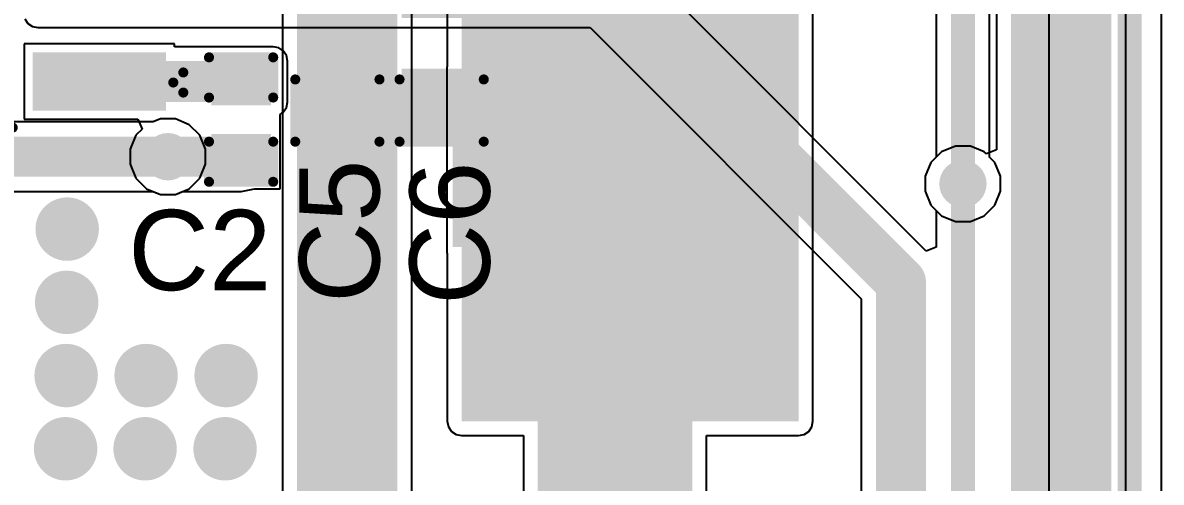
# Model space of a CAD drawing. Header units: millimetres. Extents: x 0 to 212, y 0 to 213.
# Drawn here: x 0.597 to 1.165, y 4.175 to 4.404 of the extents above; entities that cross this region are included whole.
import ezdxf

# ---------------------------------------------------------------- set-up
doc = ezdxf.new("R2010")
doc.units = ezdxf.units.MM
doc.header["$MEASUREMENT"] = 0
for name, color, linetype in [('BottomLayer', 5, 'Continuous'), ('BottomPaste', 16, 'Continuous'), ('BottomSolder', 6, 'Continuous'), ('TopLayer', 1, 'Continuous'), ('TopOverlay', 2, 'Continuous'), ('TopPaste', 8, 'Continuous'), ('TopSolder', 216, 'Continuous'), ('ViaHoleLayer', 16, 'Continuous')]:
    doc.layers.add(name, color=color, linetype=linetype)
doc.styles.add('Arial', font='', dxfattribs={"height": 0.2})
doc.styles.get('Arial').set_extended_font_data('Arial')

# ---------------------------------------------------------------- blocks, each defined once
blk = doc.blocks.new('C___0603_21')
at = {"layer": 'TopLayer'}
for points in [[(-0.015, 0.0175), (-0.015, -0.0175), (-0.045, -0.0175), (-0.045, 0.0175)], [(0.045, 0.0175), (0.045, -0.0175), (0.015, -0.0175), (0.015, 0.0175)]]:
    blk.add_hatch(color=1, dxfattribs=at).paths.add_polyline_path(points)
at = {"layer": 'TopPaste'}
for points in [[(-0.015, 0.0175), (-0.015, -0.0175), (-0.045, -0.0175), (-0.045, 0.0175)], [(0.045, 0.0175), (0.045, -0.0175), (0.015, -0.0175), (0.015, 0.0175)]]:
    blk.add_hatch(color=8, dxfattribs=at).paths.add_polyline_path(points)
at = {"layer": 'TopSolder'}
for points in [[(-0.01264, 0.01986), (-0.01264, -0.01986), (-0.04736, -0.01986), (-0.04736, 0.01986)], [(0.04736, 0.01986), (0.04736, -0.01986), (0.01264, -0.01986), (0.01264, 0.01986)]]:
    blk.add_hatch(color=216, dxfattribs=at).paths.add_polyline_path(points)
at = {"layer": 'TopOverlay', "const_width": 0.005}
for points in [[(-0.049, 0.021), (-0.049, -0.021)], [(-0.049, 0.021), (-0.018, 0.021)], [(0.018, 0.021), (0.049, 0.021)], [(0.049, 0.021), (0.049, -0.021)], [(-0.049, -0.021), (-0.018, -0.021)], [(0.018, -0.021), (0.049, -0.021)]]:
    blk.add_lwpolyline(points, dxfattribs=at)
at = {"layer": 'TopOverlay', "const_width": 0.0025}
for points in [[(-0.05025, 0.021, 1), (-0.04775, 0.021, 1)], [(-0.05025, 0.021, 1), (-0.04775, 0.021, 1)], [(-0.01925, 0.021, 1), (-0.01675, 0.021, 1)], [(0.01675, 0.021, 1), (0.01925, 0.021, 1)], [(0.04775, 0.021, 1), (0.05025, 0.021, 1)], [(0.04775, 0.021, 1), (0.05025, 0.021, 1)], [(-0.05025, -0.021, 1), (-0.04775, -0.021, 1)], [(-0.05025, -0.021, 1), (-0.04775, -0.021, 1)], [(-0.01925, -0.021, 1), (-0.01675, -0.021, 1)], [(0.01675, -0.021, 1), (0.01925, -0.021, 1)], [(0.04775, -0.021, 1), (0.05025, -0.021, 1)], [(0.04775, -0.021, 1), (0.05025, -0.021, 1)]]:
    blk.add_lwpolyline(points, format="xyb", close=True, dxfattribs=at)
blk = doc.blocks.new('8_SO_P____P___25')
at = {"layer": 'TopLayer'}
for points in [[(-0.13681, 0.08681), (-0.07579, 0.08681), (-0.07579, 0.06319), (-0.13681, 0.06319)], [(0.07579, 0.08681), (0.13681, 0.08681), (0.13681, 0.06319), (0.07579, 0.06319)], [(-0.04502, 0.04502), (0.04502, 0.04502), (0.04502, -0.04502), (-0.04502, -0.04502)], [(-0.13681, 0.03681), (-0.07579, 0.03681), (-0.07579, 0.01319), (-0.13681, 0.01319)], [(0.07579, 0.03681), (0.13681, 0.03681), (0.13681, 0.01319), (0.07579, 0.01319)], [(-0.13681, -0.01319), (-0.07579, -0.01319), (-0.07579, -0.03681), (-0.13681, -0.03681)], [(0.07579, -0.01319), (0.13681, -0.01319), (0.13681, -0.03681), (0.07579, -0.03681)], [(-0.13681, -0.06319), (-0.07579, -0.06319), (-0.07579, -0.08681), (-0.13681, -0.08681)], [(0.07579, -0.06319), (0.13681, -0.06319), (0.13681, -0.08681), (0.07579, -0.08681)]]:
    blk.add_hatch(color=1, dxfattribs=at).paths.add_polyline_path(points)
at = {"layer": 'TopPaste'}
for points in [[(-0.13681, 0.08681), (-0.07579, 0.08681), (-0.07579, 0.06319), (-0.13681, 0.06319)], [(0.07579, 0.08681), (0.13681, 0.08681), (0.13681, 0.06319), (0.07579, 0.06319)], [(-0.04502, 0.04502), (0.04502, 0.04502), (0.04502, -0.04502), (-0.04502, -0.04502)], [(-0.13681, 0.03681), (-0.07579, 0.03681), (-0.07579, 0.01319), (-0.13681, 0.01319)], [(0.07579, 0.03681), (0.13681, 0.03681), (0.13681, 0.01319), (0.07579, 0.01319)], [(-0.13681, -0.01319), (-0.07579, -0.01319), (-0.07579, -0.03681), (-0.13681, -0.03681)], [(0.07579, -0.01319), (0.13681, -0.01319), (0.13681, -0.03681), (0.07579, -0.03681)], [(-0.13681, -0.06319), (-0.07579, -0.06319), (-0.07579, -0.08681), (-0.13681, -0.08681)], [(0.07579, -0.06319), (0.13681, -0.06319), (0.13681, -0.08681), (0.07579, -0.08681)]]:
    blk.add_hatch(color=8, dxfattribs=at).paths.add_polyline_path(points)
at = {"layer": 'TopSolder'}
for points in [[(-0.13957, 0.08957), (-0.07303, 0.08957), (-0.07303, 0.06043), (-0.13957, 0.06043)], [(0.07303, 0.08957), (0.13957, 0.08957), (0.13957, 0.06043), (0.07303, 0.06043)], [(-0.04778, 0.04778), (0.04778, 0.04778), (0.04778, -0.04778), (-0.04778, -0.04778)], [(-0.13957, 0.03957), (-0.07303, 0.03957), (-0.07303, 0.01043), (-0.13957, 0.01043)], [(0.07303, 0.03957), (0.13957, 0.03957), (0.13957, 0.01043), (0.07303, 0.01043)], [(-0.13957, -0.01043), (-0.07303, -0.01043), (-0.07303, -0.03957), (-0.13957, -0.03957)], [(0.07303, -0.01043), (0.13957, -0.01043), (0.13957, -0.03957), (0.07303, -0.03957)], [(-0.13957, -0.06043), (-0.07303, -0.06043), (-0.07303, -0.08957), (-0.13957, -0.08957)], [(0.07303, -0.06043), (0.13957, -0.06043), (0.13957, -0.08957), (0.07303, -0.08957)]]:
    blk.add_hatch(color=216, dxfattribs=at).paths.add_polyline_path(points)
at = {"layer": 'TopOverlay', "const_width": 0.005}
for points in [[(0.07489, 0.098), (-0.06311, 0.098)], [(-0.14317, 0.07553), (-0.14817, 0.08053)], [(-0.14817, 0.08053), (-0.14817, 0.07053)], [(-0.14317, 0.07553), (-0.14817, 0.07053)], [(0.07489, -0.098), (-0.06311, -0.098)]]:
    blk.add_lwpolyline(points, dxfattribs=at)
at = {"layer": 'TopOverlay', "const_width": 0.0025}
for points in [[(-0.06436, 0.098, 1), (-0.06186, 0.098, 1)], [(0.07364, 0.098, 1), (0.07614, 0.098, 1)], [(-0.14942, 0.08053, 1), (-0.14692, 0.08053, 1)], [(-0.14942, 0.08053, 1), (-0.14692, 0.08053, 1)], [(-0.14442, 0.07553, 1), (-0.14192, 0.07553, 1)], [(-0.14442, 0.07553, 1), (-0.14192, 0.07553, 1)], [(-0.14942, 0.07053, 1), (-0.14692, 0.07053, 1)], [(-0.14942, 0.07053, 1), (-0.14692, 0.07053, 1)], [(-0.06436, -0.098, 1), (-0.06186, -0.098, 1)], [(0.07364, -0.098, 1), (0.07614, -0.098, 1)]]:
    blk.add_lwpolyline(points, format="xyb", close=True, dxfattribs=at)
blk = doc.blocks.new('SOT__223_B_32')
at = {"layer": 'BottomLayer'}
for points in [[(-0.12008, 0.15945), (-0.06102, 0.15945), (-0.06102, 0.08071), (-0.12008, 0.08071)], [(-0.02953, 0.15945), (0.02953, 0.15945), (0.02953, 0.08071), (-0.02953, 0.08071)], [(0.06102, 0.15945), (0.12008, 0.15945), (0.12008, 0.08071), (0.06102, 0.08071)], [(-0.0748, -0.08071), (0.0748, -0.08071), (0.0748, -0.15945), (-0.0748, -0.15945)]]:
    blk.add_hatch(color=5, dxfattribs=at).paths.add_polyline_path(points)
at = {"layer": 'BottomPaste'}
for points in [[(-0.12008, 0.15945), (-0.06102, 0.15945), (-0.06102, 0.08071), (-0.12008, 0.08071)], [(-0.02953, 0.15945), (0.02953, 0.15945), (0.02953, 0.08071), (-0.02953, 0.08071)], [(0.06102, 0.15945), (0.12008, 0.15945), (0.12008, 0.08071), (0.06102, 0.08071)], [(-0.0748, -0.08071), (0.0748, -0.08071), (0.0748, -0.15945), (-0.0748, -0.15945)]]:
    blk.add_hatch(color=16, dxfattribs=at).paths.add_polyline_path(points)
at = {"layer": 'BottomSolder'}
for points in [[(-0.12408, 0.16345), (-0.05702, 0.16345), (-0.05702, 0.07671), (-0.12408, 0.07671)], [(-0.03353, 0.16345), (0.03353, 0.16345), (0.03353, 0.07671), (-0.03353, 0.07671)], [(0.05702, 0.16345), (0.12408, 0.16345), (0.12408, 0.07671), (0.05702, 0.07671)], [(-0.0788, -0.07671), (0.0788, -0.07671), (0.0788, -0.16345), (-0.0788, -0.16345)]]:
    blk.add_hatch(color=6, dxfattribs=at).paths.add_polyline_path(points)
blk = doc.blocks.new('C___0603_63')
at = {"layer": 'TopLayer'}
for points in [[(-0.015, 0.0175), (-0.015, -0.0175), (-0.045, -0.0175), (-0.045, 0.0175)], [(0.045, 0.0175), (0.045, -0.0175), (0.015, -0.0175), (0.015, 0.0175)]]:
    blk.add_hatch(color=1, dxfattribs=at).paths.add_polyline_path(points)
at = {"layer": 'TopPaste'}
for points in [[(-0.015, 0.0175), (-0.015, -0.0175), (-0.045, -0.0175), (-0.045, 0.0175)], [(0.045, 0.0175), (0.045, -0.0175), (0.015, -0.0175), (0.015, 0.0175)]]:
    blk.add_hatch(color=8, dxfattribs=at).paths.add_polyline_path(points)
at = {"layer": 'TopSolder'}
for points in [[(-0.01264, 0.01986), (-0.01264, -0.01986), (-0.04736, -0.01986), (-0.04736, 0.01986)], [(0.04736, 0.01986), (0.04736, -0.01986), (0.01264, -0.01986), (0.01264, 0.01986)]]:
    blk.add_hatch(color=216, dxfattribs=at).paths.add_polyline_path(points)
at = {"layer": 'TopOverlay', "const_width": 0.005}
for points in [[(-0.049, 0.021), (-0.049, -0.021)], [(-0.049, 0.021), (-0.018, 0.021)], [(0.018, 0.021), (0.049, 0.021)], [(0.049, 0.021), (0.049, -0.021)], [(-0.049, -0.021), (-0.018, -0.021)], [(0.018, -0.021), (0.049, -0.021)]]:
    blk.add_lwpolyline(points, dxfattribs=at)
at = {"layer": 'TopOverlay', "const_width": 0.0025}
for points in [[(-0.05025, 0.021, 1), (-0.04775, 0.021, 1)], [(-0.05025, 0.021, 1), (-0.04775, 0.021, 1)], [(-0.01925, 0.021, 1), (-0.01675, 0.021, 1)], [(0.01675, 0.021, 1), (0.01925, 0.021, 1)], [(0.04775, 0.021, 1), (0.05025, 0.021, 1)], [(0.04775, 0.021, 1), (0.05025, 0.021, 1)], [(-0.05025, -0.021, 1), (-0.04775, -0.021, 1)], [(-0.05025, -0.021, 1), (-0.04775, -0.021, 1)], [(-0.01925, -0.021, 1), (-0.01675, -0.021, 1)], [(0.01675, -0.021, 1), (0.01925, -0.021, 1)], [(0.04775, -0.021, 1), (0.05025, -0.021, 1)], [(0.04775, -0.021, 1), (0.05025, -0.021, 1)]]:
    blk.add_lwpolyline(points, format="xyb", close=True, dxfattribs=at)
blk = doc.blocks.new('C___0402_67')
at = {"layer": 'TopLayer'}
for points in [[(-0.0275, -0.0125), (-0.0275, 0.0125), (-0.0095, 0.0125), (-0.0095, -0.0125)], [(0.0095, -0.0125), (0.0095, 0.0125), (0.0275, 0.0125), (0.0275, -0.0125)]]:
    blk.add_hatch(color=1, dxfattribs=at).paths.add_polyline_path(points)
at = {"layer": 'TopPaste'}
for points in [[(-0.0275, -0.0125), (-0.0275, 0.0125), (-0.0095, 0.0125), (-0.0095, -0.0125)], [(0.0095, -0.0125), (0.0095, 0.0125), (0.0275, 0.0125), (0.0275, -0.0125)]]:
    blk.add_hatch(color=8, dxfattribs=at).paths.add_polyline_path(points)
at = {"layer": 'TopSolder'}
for points in [[(-0.02986, -0.01486), (-0.02986, 0.01486), (-0.00714, 0.01486), (-0.00714, -0.01486)], [(0.00714, -0.01486), (0.00714, 0.01486), (0.02986, 0.01486), (0.02986, -0.01486)]]:
    blk.add_hatch(color=216, dxfattribs=at).paths.add_polyline_path(points)
at = {"layer": 'TopOverlay', "const_width": 0.005}
for points in [[(-0.031, 0.016), (-0.011, 0.016)], [(-0.031, 0.016), (-0.031, -0.016)], [(0.011, 0.016), (0.031, 0.016)], [(0.031, 0.016), (0.031, -0.016)], [(-0.031, -0.016), (-0.011, -0.016)], [(0.011, -0.016), (0.031, -0.016)]]:
    blk.add_lwpolyline(points, dxfattribs=at)
at = {"layer": 'TopOverlay', "const_width": 0.0025}
for points in [[(-0.03225, 0.016, 1), (-0.02975, 0.016, 1)], [(-0.03225, 0.016, 1), (-0.02975, 0.016, 1)], [(-0.01225, 0.016, 1), (-0.00975, 0.016, 1)], [(0.00975, 0.016, 1), (0.01225, 0.016, 1)], [(0.02975, 0.016, 1), (0.03225, 0.016, 1)], [(0.02975, 0.016, 1), (0.03225, 0.016, 1)], [(-0.03225, -0.016, 1), (-0.02975, -0.016, 1)], [(-0.03225, -0.016, 1), (-0.02975, -0.016, 1)], [(-0.01225, -0.016, 1), (-0.00975, -0.016, 1)], [(0.00975, -0.016, 1), (0.01225, -0.016, 1)], [(0.02975, -0.016, 1), (0.03225, -0.016, 1)], [(0.02975, -0.016, 1), (0.03225, -0.016, 1)]]:
    blk.add_lwpolyline(points, format="xyb", close=True, dxfattribs=at)

msp = doc.modelspace()

# ---------------------------------------------------------------- hatches: boundary and pattern name
at = {"layer": 'BottomLayer'}
for points in [[(0.81592, 4.2057), (0.984, 4.2057), (0.984, 4.509), (0.81592, 4.509)], [(0.85392, 3.9077), (0.93092, 3.9077), (0.93092, 4.2347), (0.85392, 4.2347)]]:
    msp.add_hatch(color=5, dxfattribs=at).paths.add_polyline_path(points)
h = msp.add_hatch(color=5, dxfattribs=at)
edge = h.paths.add_edge_path()
edge.add_arc((0.6695, 4.3375), 0.01181, 0, 360)
h = msp.add_hatch(color=5, dxfattribs=at)
edge = h.paths.add_edge_path()
edge.add_arc((1.06592, 4.324), 0.01181, 0, 360)
h = msp.add_hatch(color=5, dxfattribs=at)
edge = h.paths.add_edge_path()
edge.add_arc((0.61928, 4.30144), 0.01181, 0, 360)
h = msp.add_hatch(color=5, dxfattribs=at)
edge = h.paths.add_edge_path()
edge.add_arc((0.61902, 4.26496), 0.01181, 0, 360)
h = msp.add_hatch(color=5, dxfattribs=at)
edge = h.paths.add_edge_path()
edge.add_arc((0.61876, 4.22848), 0.01181, 0, 360)
h = msp.add_hatch(color=5, dxfattribs=at)
edge = h.paths.add_edge_path()
edge.add_arc((0.65864, 4.22848), 0.01181, 0, 360)
h = msp.add_hatch(color=5, dxfattribs=at)
edge = h.paths.add_edge_path()
edge.add_arc((0.69852, 4.22848), 0.01181, 0, 360)
h = msp.add_hatch(color=5, dxfattribs=at)
edge = h.paths.add_edge_path()
edge.add_arc((0.6185, 4.192), 0.01181, 0, 360)
h = msp.add_hatch(color=5, dxfattribs=at)
edge = h.paths.add_edge_path()
edge.add_arc((0.65812, 4.192), 0.01181, 0, 360)
h = msp.add_hatch(color=5, dxfattribs=at)
edge = h.paths.add_edge_path()
edge.add_arc((0.698, 4.192), 0.01181, 0, 360)
at = {"layer": 'BottomSolder'}
h = msp.add_hatch(color=6, dxfattribs=at)
edge = h.paths.add_edge_path()
edge.add_arc((0.61928, 4.30144), 0.01581, 0, 360)
h = msp.add_hatch(color=6, dxfattribs=at)
edge = h.paths.add_edge_path()
edge.add_arc((0.61902, 4.26496), 0.01581, 0, 360)
h = msp.add_hatch(color=6, dxfattribs=at)
edge = h.paths.add_edge_path()
edge.add_arc((0.61876, 4.22848), 0.01581, 0, 360)
h = msp.add_hatch(color=6, dxfattribs=at)
edge = h.paths.add_edge_path()
edge.add_arc((0.65864, 4.22848), 0.01581, 0, 360)
h = msp.add_hatch(color=6, dxfattribs=at)
edge = h.paths.add_edge_path()
edge.add_arc((0.69852, 4.22848), 0.01581, 0, 360)
h = msp.add_hatch(color=6, dxfattribs=at)
edge = h.paths.add_edge_path()
edge.add_arc((0.6185, 4.192), 0.01581, 0, 360)
h = msp.add_hatch(color=6, dxfattribs=at)
edge = h.paths.add_edge_path()
edge.add_arc((0.65812, 4.192), 0.01581, 0, 360)
h = msp.add_hatch(color=6, dxfattribs=at)
edge = h.paths.add_edge_path()
edge.add_arc((0.698, 4.192), 0.01581, 0, 360)
at = {"layer": 'TopLayer'}
msp.add_hatch(color=1, dxfattribs=at).paths.add_polyline_path([(0.605, 4.38515), (0.605, 4.36474), (0.722, 4.36474), (0.722, 4.38515)])
h = msp.add_hatch(color=1, dxfattribs=at)
edge = h.paths.add_edge_path()
edge.add_arc((0.6695, 4.3375), 0.01181, 0, 360)
h = msp.add_hatch(color=1, dxfattribs=at)
edge = h.paths.add_edge_path()
edge.add_arc((1.06592, 4.324), 0.01181, 0, 360)
h = msp.add_hatch(color=1, dxfattribs=at)
edge = h.paths.add_edge_path()
edge.add_arc((0.61928, 4.30144), 0.01181, 0, 360)
h = msp.add_hatch(color=1, dxfattribs=at)
edge = h.paths.add_edge_path()
edge.add_arc((0.61902, 4.26496), 0.01181, 0, 360)
h = msp.add_hatch(color=1, dxfattribs=at)
edge = h.paths.add_edge_path()
edge.add_arc((0.61876, 4.22848), 0.01181, 0, 360)
h = msp.add_hatch(color=1, dxfattribs=at)
edge = h.paths.add_edge_path()
edge.add_arc((0.65864, 4.22848), 0.01181, 0, 360)
h = msp.add_hatch(color=1, dxfattribs=at)
edge = h.paths.add_edge_path()
edge.add_arc((0.69852, 4.22848), 0.01181, 0, 360)
h = msp.add_hatch(color=1, dxfattribs=at)
edge = h.paths.add_edge_path()
edge.add_arc((0.6185, 4.192), 0.01181, 0, 360)
h = msp.add_hatch(color=1, dxfattribs=at)
edge = h.paths.add_edge_path()
edge.add_arc((0.65812, 4.192), 0.01181, 0, 360)
h = msp.add_hatch(color=1, dxfattribs=at)
edge = h.paths.add_edge_path()
edge.add_arc((0.698, 4.192), 0.01181, 0, 360)
at = {"layer": 'TopSolder'}
h = msp.add_hatch(color=216, dxfattribs=at)
edge = h.paths.add_edge_path()
edge.add_arc((0.61928, 4.30144), 0.01581, 0, 360)
h = msp.add_hatch(color=216, dxfattribs=at)
edge = h.paths.add_edge_path()
edge.add_arc((0.61902, 4.26496), 0.01581, 0, 360)
h = msp.add_hatch(color=216, dxfattribs=at)
edge = h.paths.add_edge_path()
edge.add_arc((0.61876, 4.22848), 0.01581, 0, 360)
h = msp.add_hatch(color=216, dxfattribs=at)
edge = h.paths.add_edge_path()
edge.add_arc((0.65864, 4.22848), 0.01581, 0, 360)
h = msp.add_hatch(color=216, dxfattribs=at)
edge = h.paths.add_edge_path()
edge.add_arc((0.69852, 4.22848), 0.01581, 0, 360)
h = msp.add_hatch(color=216, dxfattribs=at)
edge = h.paths.add_edge_path()
edge.add_arc((0.6185, 4.192), 0.01581, 0, 360)
h = msp.add_hatch(color=216, dxfattribs=at)
edge = h.paths.add_edge_path()
edge.add_arc((0.65812, 4.192), 0.01581, 0, 360)
h = msp.add_hatch(color=216, dxfattribs=at)
edge = h.paths.add_edge_path()
edge.add_arc((0.698, 4.192), 0.01581, 0, 360)
at = {"layer": 'ViaHoleLayer'}
h = msp.add_hatch(color=16, dxfattribs=at)
edge = h.paths.add_edge_path()
edge.add_arc((0.6695, 4.3375), 0.00591, 0, 360)
h = msp.add_hatch(color=16, dxfattribs=at)
edge = h.paths.add_edge_path()
edge.add_arc((1.06592, 4.324), 0.00591, 0, 360)
h = msp.add_hatch(color=16, dxfattribs=at)
edge = h.paths.add_edge_path()
edge.add_arc((0.61928, 4.30144), 0.00591, 0, 360)
h = msp.add_hatch(color=16, dxfattribs=at)
edge = h.paths.add_edge_path()
edge.add_arc((0.61902, 4.26496), 0.00591, 0, 360)
h = msp.add_hatch(color=16, dxfattribs=at)
edge = h.paths.add_edge_path()
edge.add_arc((0.61876, 4.22848), 0.00591, 0, 360)
h = msp.add_hatch(color=16, dxfattribs=at)
edge = h.paths.add_edge_path()
edge.add_arc((0.65864, 4.22848), 0.00591, 0, 360)
h = msp.add_hatch(color=16, dxfattribs=at)
edge = h.paths.add_edge_path()
edge.add_arc((0.69852, 4.22848), 0.00591, 0, 360)
h = msp.add_hatch(color=16, dxfattribs=at)
edge = h.paths.add_edge_path()
edge.add_arc((0.6185, 4.192), 0.00591, 0, 360)
h = msp.add_hatch(color=16, dxfattribs=at)
edge = h.paths.add_edge_path()
edge.add_arc((0.65812, 4.192), 0.00591, 0, 360)
h = msp.add_hatch(color=16, dxfattribs=at)
edge = h.paths.add_edge_path()
edge.add_arc((0.698, 4.192), 0.00591, 0, 360)

# ---------------------------------------------------------------- linework, layer by layer
at = {"layer": 'BottomLayer'}
for p, q in [((1.10875, 4.60765), (1.10875, 3.92746)), ((0.72664, 4.56692), (0.72664, 4.15984)), ((0.7912, 4.15984), (0.7912, 4.55355)), ((0.80878, 4.509), (0.80878, 4.38223)), ((0.99114, 4.2057), (0.99114, 4.509)), ((1.07917, 4.33735), (1.07917, 4.50608)), ((1.05266, 4.50059), (1.05266, 4.33735)), ((0.80878, 4.38223), (0.80857, 4.38223)), ((0.80857, 4.38223), (0.80857, 4.28949)), ((0.66219, 4.35483), (0.41568, 4.35483)), ((0.66576, 4.35631), (0.66219, 4.35483)), ((0.67324, 4.35631), (0.66576, 4.35631)), ((0.68016, 4.35345), (0.67324, 4.35631)), ((0.68545, 4.34816), (0.68016, 4.35345)), ((0.68831, 4.34124), (0.68545, 4.34816)), ((0.68831, 4.33376), (0.68831, 4.34124)), ((1.05266, 4.33735), (1.04997, 4.33466)), ((1.08187, 4.33466), (1.07917, 4.33735)), ((0.68545, 4.32684), (0.68831, 4.33376)), ((1.04997, 4.33466), (1.04711, 4.32774)), ((1.08473, 4.32774), (1.08187, 4.33466)), ((0.68016, 4.32155), (0.68545, 4.32684)), ((1.04711, 4.32774), (1.04711, 4.32026)), ((1.08473, 4.32026), (1.08473, 4.32774)), ((0.4085, 4.32017), (0.66219, 4.32017)), ((0.66219, 4.32017), (0.66576, 4.31869)), ((0.67324, 4.31869), (0.68016, 4.32155)), ((1.04711, 4.32026), (1.04997, 4.31334)), ((1.08187, 4.31334), (1.08473, 4.32026)), ((0.66576, 4.31869), (0.67324, 4.31869)), ((1.04997, 4.31334), (1.05526, 4.30805)), ((1.07657, 4.30805), (1.08187, 4.31334)), ((1.05526, 4.30805), (1.06218, 4.30519)), ((1.06218, 4.30519), (1.06966, 4.30519)), ((1.06966, 4.30519), (1.07657, 4.30805)), ((0.80857, 4.28949), (0.80878, 4.28949)), ((0.80878, 4.28949), (0.80878, 4.2057)), ((0.80878, 4.2057), (0.80933, 4.20297)), ((0.80933, 4.20297), (0.81087, 4.20066)), ((0.98905, 4.20066), (0.99059, 4.20297)), ((0.99059, 4.20297), (0.99114, 4.2057)), ((0.81087, 4.20066), (0.81319, 4.19911)), ((0.81319, 4.19911), (0.81592, 4.19857)), ((0.81592, 4.19857), (0.84678, 4.19857)), ((0.84678, 4.19857), (0.84678, 4.15498)), ((0.93806, 3.94928), (0.93806, 4.19857)), ((0.93806, 4.19857), (0.984, 4.19857)), ((0.984, 4.19857), (0.98673, 4.19911)), ((0.98673, 4.19911), (0.98905, 4.20066))]:
    msp.add_line(p, q, dxfattribs=at)
for points, const_width in [([(1.149, 3.91078), (1.149, 4.654)], 0.012), ([(1.122, 3.92197), (1.122, 4.621)], 0.012), ([(0.75892, 4.1077), (0.75892, 4.56692)], 0.05), ([(1.06592, 4.324), (1.06592, 4.50608)], 0.012), ([(0.4085, 4.3375), (0.6695, 4.3375)], 0.02)]:
    msp.add_lwpolyline(points, dxfattribs=dict(at, const_width=const_width))
for points, const_width in [([(0.6645, 4.3375, 1), (0.6745, 4.3375, 1)], 0.01), ([(1.06292, 4.324, 1), (1.06892, 4.324, 1)], 0.006)]:
    msp.add_lwpolyline(points, format="xyb", close=True, dxfattribs=dict(at, const_width=const_width))
at = {"layer": 'TopLayer'}
for p, q in [((1.1648, 4.63667), (1.1648, 0.0102)), ((1.1472, 3.7482), (1.1472, 4.55208)), ((1.08264, 4.53871), (1.08264, 4.34095)), ((1.04766, 4.29045), (0.91163, 4.42648)), ((0.59814, 4.40619), (0.59963, 4.40395)), ((0.59963, 4.40395), (0.60195, 4.40241)), ((0.60195, 4.40241), (0.60468, 4.40186)), ((0.60468, 4.40186), (0.88002, 4.40186)), ((0.88002, 4.40186), (1.01512, 4.26676)), ((0.67281, 4.39381), (0.59779, 4.39381)), ((0.59779, 4.39381), (0.59779, 4.35619)), ((0.67281, 4.39229), (0.67281, 4.39381)), ((0.722, 4.39229), (0.67281, 4.39229)), ((0.72473, 4.39175), (0.722, 4.39229)), ((0.72705, 4.3902), (0.72473, 4.39175)), ((0.72859, 4.38788), (0.72705, 4.3902)), ((0.72914, 4.38515), (0.72859, 4.38788)), ((0.72914, 4.36474), (0.72914, 4.38515)), ((0.72705, 4.35969), (0.72859, 4.362)), ((0.72859, 4.362), (0.72914, 4.36474)), ((0.59779, 4.35619), (0.65452, 4.35619)), ((0.65452, 4.35619), (0.65659, 4.35119)), ((0.7255, 4.3585), (0.72632, 4.35913)), ((0.7255, 4.3535), (0.7255, 4.3585)), ((0.72632, 4.35913), (0.72705, 4.35969)), ((0.65659, 4.35119), (0.65355, 4.34816)), ((0.7255, 4.3215), (0.7255, 4.3535)), ((0.7255, 4.3535), (0.7255, 4.3535)), ((0.7255, 4.3535), (0.7255, 4.3535)), ((0.65355, 4.34816), (0.65069, 4.34124)), ((1.06218, 4.34281), (1.05526, 4.33995)), ((1.06966, 4.34281), (1.06218, 4.34281)), ((1.07657, 4.33995), (1.06966, 4.34281)), ((0.65069, 4.34124), (0.65069, 4.33376)), ((1.05526, 4.33995), (1.04997, 4.33466)), ((1.07764, 4.33888), (1.07657, 4.33995)), ((1.08264, 4.34095), (1.07764, 4.33888)), ((0.65069, 4.33376), (0.65355, 4.32684)), ((1.04997, 4.33466), (1.04711, 4.32774)), ((0.65355, 4.32684), (0.65884, 4.32155)), ((1.04711, 4.32774), (1.04711, 4.32026)), ((0.65884, 4.32155), (0.66576, 4.31869)), ((0.67324, 4.31869), (0.67681, 4.32017)), ((0.67681, 4.32017), (0.706, 4.32017)), ((0.706, 4.32017), (0.71263, 4.32149)), ((0.71263, 4.32149), (0.71265, 4.3215)), ((0.71265, 4.3215), (0.7255, 4.3215)), ((1.04711, 4.32026), (1.04997, 4.31334)), ((0.66576, 4.31869), (0.67324, 4.31869)), ((1.04997, 4.31334), (1.05266, 4.31065)), ((1.05266, 4.31065), (1.05266, 4.29242)), ((1.05266, 4.29242), (1.04766, 4.29045)), ((1.01512, 4.26676), (1.01512, 3.09108))]:
    msp.add_line(p, q, dxfattribs=at)
for points, const_width in [([(1.11492, 3.7097), (1.11492, 4.55208)], 0.05), ([(0.893, 4.417), (1.035, 4.275)], 0.025), ([(0.754, 4.364), (0.806, 4.364)], 0.025), ([(0.6695, 4.3375), (0.706, 4.3375)], 0.02), ([(1.06592, 2.077), (1.06592, 4.324)], 0.012), ([(1.035, 2.68878), (1.035, 4.275)], 0.025)]:
    msp.add_lwpolyline(points, dxfattribs=dict(at, const_width=const_width))
for points, const_width in [([(0.74775, 4.364, 1), (0.76025, 4.364, 1)], 0.0125), ([(0.79975, 4.364, 1), (0.81225, 4.364, 1)], 0.0125), ([(0.6645, 4.3375, 1), (0.6745, 4.3375, 1)], 0.01), ([(0.701, 4.3375, 1), (0.711, 4.3375, 1)], 0.01), ([(1.06292, 4.324, 1), (1.06892, 4.324, 1)], 0.006), ([(1.02875, 4.275, 1), (1.04125, 4.275, 1)], 0.0125), ([(1.02875, 4.275, 1), (1.04125, 4.275, 1)], 0.0125)]:
    msp.add_lwpolyline(points, format="xyb", close=True, dxfattribs=dict(at, const_width=const_width))

# ---------------------------------------------------------------- block references
for name, p, rotation in [('8_SO_P____P___25', (0.529, 4.45), 180), ('C___0603_21', (0.754, 4.394), 90), ('C___0603_63', (0.806, 4.394), 90), ('C___0402_67', (0.706, 4.356), 90), ('SOT__223_B_32', (0.89037, 4.21578), 180)]:
    msp.add_blockref(name, p, dxfattribs=dict(rotation=rotation))

# ---------------------------------------------------------------- texts
at = {"layer": 'TopOverlay', "style": 'Arial'}
for s, p in [('C5', (0.77499, 4.26468)), ('C6', (0.82999, 4.26368))]:
    msp.add_text(s, height=0.04, rotation=90, dxfattribs=at).set_placement(p)
msp.add_text('C2', height=0.04, dxfattribs=at).set_placement((0.64968, 4.27101))

doc.saveas('drawing.dxf')
